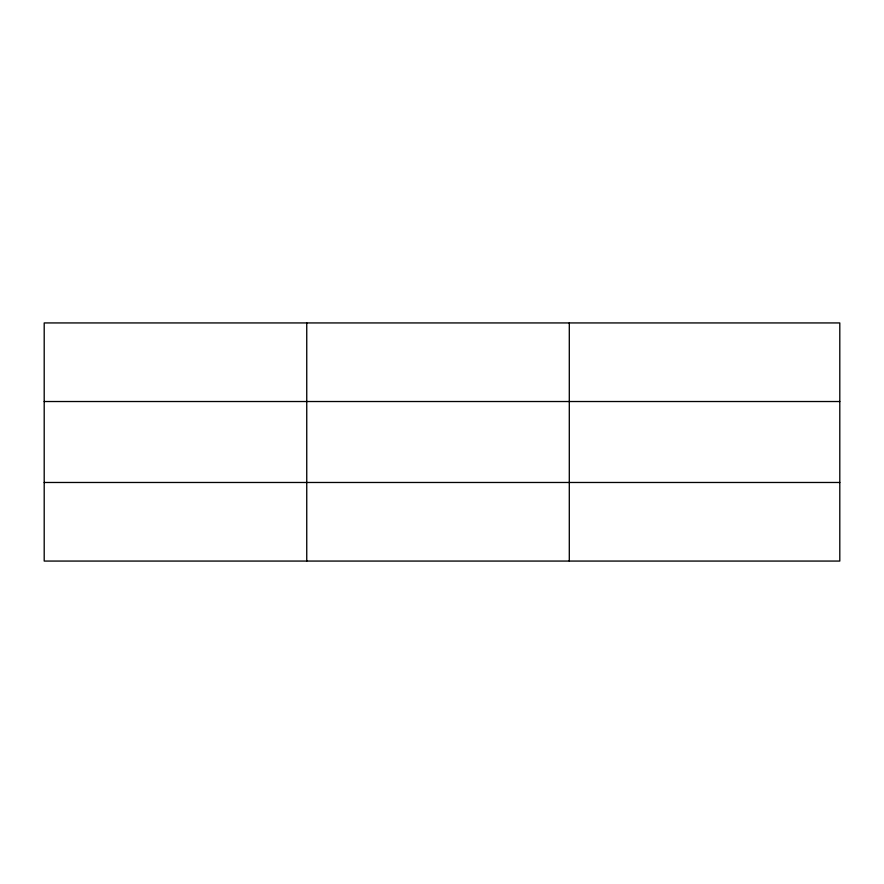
<?xml version="1.0" encoding="UTF-8"?>
<svg xmlns="http://www.w3.org/2000/svg" width="884" height="884" viewBox="0 0 884 884"><rect width="100%" height="100%" fill="white"/><g stroke="black" fill="none" stroke-linecap="round" stroke-linejoin="round"><path stroke-width="1.33" d="M306.748 561.064L306.748 322.936M569.296 561.064L569.296 322.936M839.8 482.476L839.8 561.064L44.2 561.064L44.2 322.936L839.8 322.936L839.8 482.476L44.2 482.476M44.2 401.524L839.8 401.524"/></g></svg>
